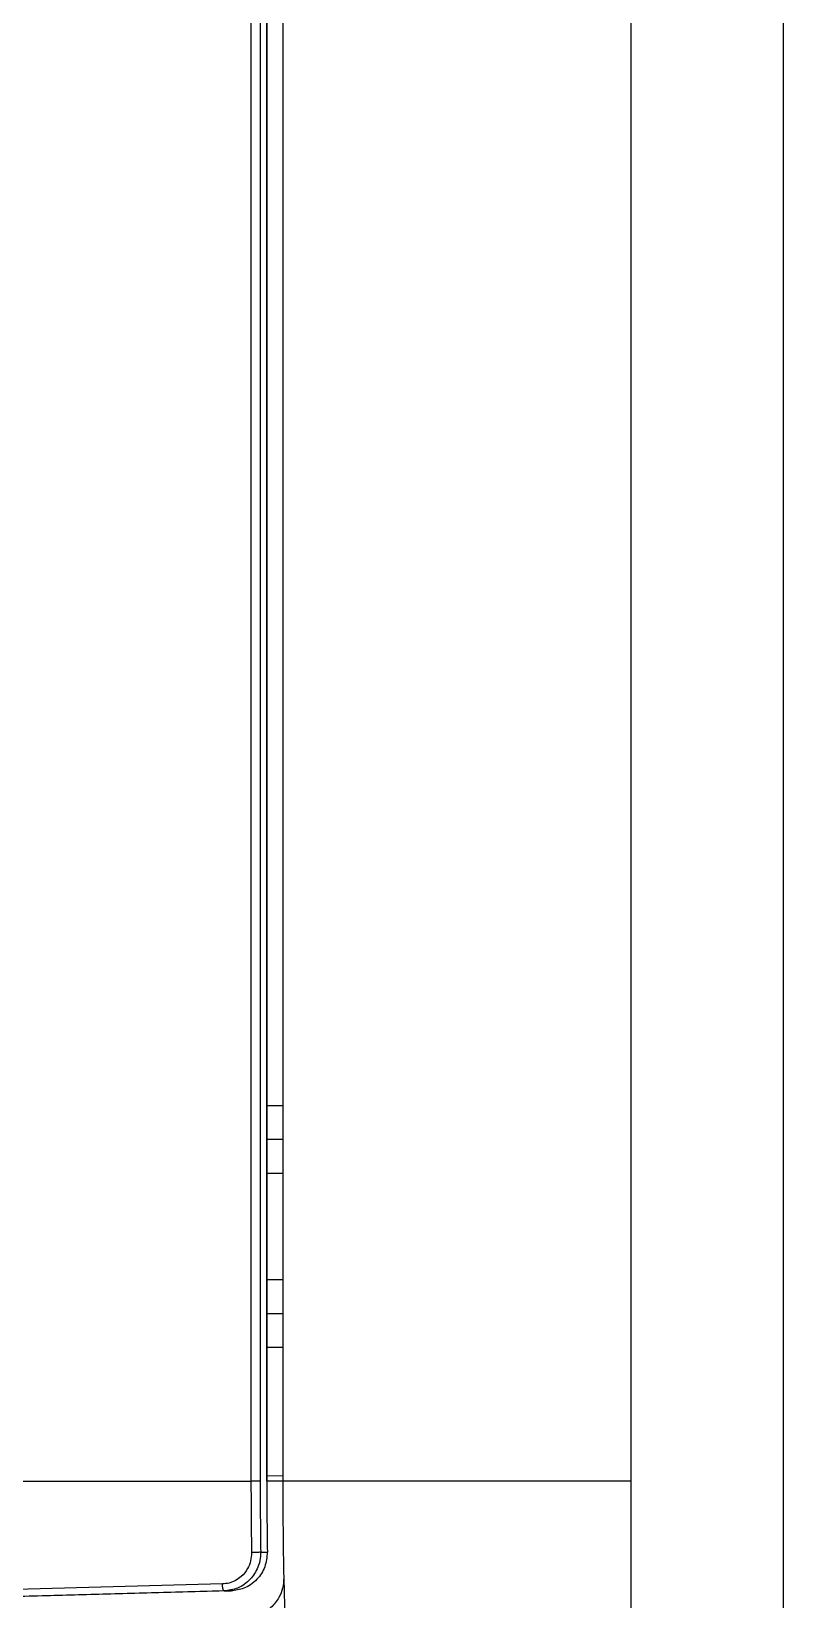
# Model space of a CAD drawing. Header units: millimetres. Extents: x 3916 to 10869, y 6515 to 11511.
# Drawn here: x 6077.06 to 6086.72, y 9512.19 to 9532.35 of the extents above; entities that cross this region are included whole.
import ezdxf

# ---------------------------------------------------------------- set-up
doc = ezdxf.new("R2010")
doc.units = ezdxf.units.MM
doc.header["$LTSCALE"] = 50

msp = doc.modelspace()

# ---------------------------------------------------------------- linework, layer by layer
at = {"color": 7, "linetype": 'Continuous', "lineweight": 25}
for p, q in [((6084.761, 9498.787), (6084.761, 9592.787)), ((6086.717, 9498.787), (6086.717, 9592.787)), ((6080.285, 9578.437), (6080.285, 9513.712)), ((6079.876, 9543.54), (6079.876, 9513.712)), ((6079.993, 9543.537), (6079.993, 9513.712)), ((6080.078, 9543.537), (6080.078, 9513.712)), ((6080.08, 9513.712), (6080.08, 9543.537)), ((6080.08, 9518.541), (6080.285, 9518.541)), ((6080.08, 9518.106), (6080.285, 9518.106)), ((6080.08, 9517.67), (6080.285, 9517.67)), ((6080.08, 9516.304), (6080.285, 9516.304)), ((6080.08, 9515.868), (6080.285, 9515.868)), ((6080.08, 9515.432), (6080.285, 9515.432)), ((6061.843, 9513.712), (6079.876, 9513.712)), ((6079.993, 9513.712), (6079.876, 9513.712)), ((6080.08, 9513.712), (6080.078, 9513.712)), ((6080.285, 9513.781), (6080.08, 9513.774)), ((6080.285, 9513.712), (6080.08, 9513.712)), ((6084.761, 9513.712), (6080.285, 9513.712)), ((6080, 9512.8), (6080.085, 9512.8)), ((6079.531, 9512.3), (6079.62, 9512.3))]:
    msp.add_line(p, q, dxfattribs=at)
at = {"color": 7, "linetype": 'Continuous', "lineweight": 25, "flags": 128}
for points in [[(6079.509, 9512.39), (6077.169, 9512.327), (6075.331, 9512.277)], [(6079.531, 9512.3), (6077.192, 9512.238), (6075.354, 9512.189)], [(6079.62, 9512.3), (6077.302, 9512.238), (6075.481, 9512.189)]]:
    msp.add_lwpolyline(points, dxfattribs=at)
at = {"color": 7, "linetype": 'Continuous', "lineweight": 25}
for centre, radius, start, end in [((6139.325, 9513.711), 59.449, 179.99954, 180.88543), ((6138.963, 9513.711), 58.969, 179.99954, 180.88543), ((6137.081, 9513.711), 57.002, 179.9995, 180.916), ((6139.185, 9513.711), 58.901, 179.99883, 181.20723), ((6138.207, 9513.691), 57.922, 181.20849, 181.68627)]:
    msp.add_arc(centre, radius, start, end, dxfattribs=at)
for points, knots in [([(6079.883, 9512.793), (6079.881, 9512.757), (6079.877, 9512.686), (6079.833, 9512.578), (6079.765, 9512.492), (6079.68, 9512.433), (6079.597, 9512.398), (6079.538, 9512.392), (6079.509, 9512.39)], [0, 0, 0, 0, 0.172397, 0.344641, 0.559863, 0.706626, 0.853608, 1, 1, 1, 1]), ([(6080, 9512.8), (6080, 9512.774), (6079.997, 9512.707), (6079.963, 9512.583), (6079.889, 9512.466), (6079.793, 9512.383), (6079.682, 9512.32), (6079.59, 9512.308), (6079.531, 9512.3)], [0, 0, 0, 0, 0.101275, 0.261761, 0.499661, 0.634987, 0.763639, 1, 1, 1, 1]), ([(6080.085, 9512.8), (6080.079, 9512.736), (6080.067, 9512.607), (6079.975, 9512.465), (6079.875, 9512.38), (6079.765, 9512.319), (6079.676, 9512.308), (6079.62, 9512.3)], [0, 0, 0, 0, 0.250109, 0.499453, 0.643679, 0.775319, 1, 1, 1, 1]), ([(6080.298, 9512.47), (6080.295, 9512.425), (6080.29, 9512.336), (6080.235, 9512.202), (6080.139, 9512.081), (6080, 9511.991), (6079.892, 9511.977), (6079.837, 9511.97)], [0, 0, 0, 0, 0.173961, 0.350212, 0.567508, 0.783832, 1, 1, 1, 1]), ([(6079.531, 9512.3), (6079.528, 9512.302), (6079.523, 9512.305), (6079.516, 9512.329), (6079.511, 9512.358), (6079.509, 9512.379), (6079.509, 9512.39)], [0, 0, 0, 0, 0.279661, 0.559343, 0.779671, 1, 1, 1, 1])]:
    msp.add_open_spline(points, degree=3, knots=knots, dxfattribs=at)
msp.add_open_spline([(6080, 9512.8), (6079.996, 9512.799), (6079.988, 9512.797), (6079.959, 9512.795), (6079.922, 9512.793), (6079.896, 9512.793), (6079.883, 9512.793)], degree=3, dxfattribs=at)

doc.saveas('drawing.dxf')
